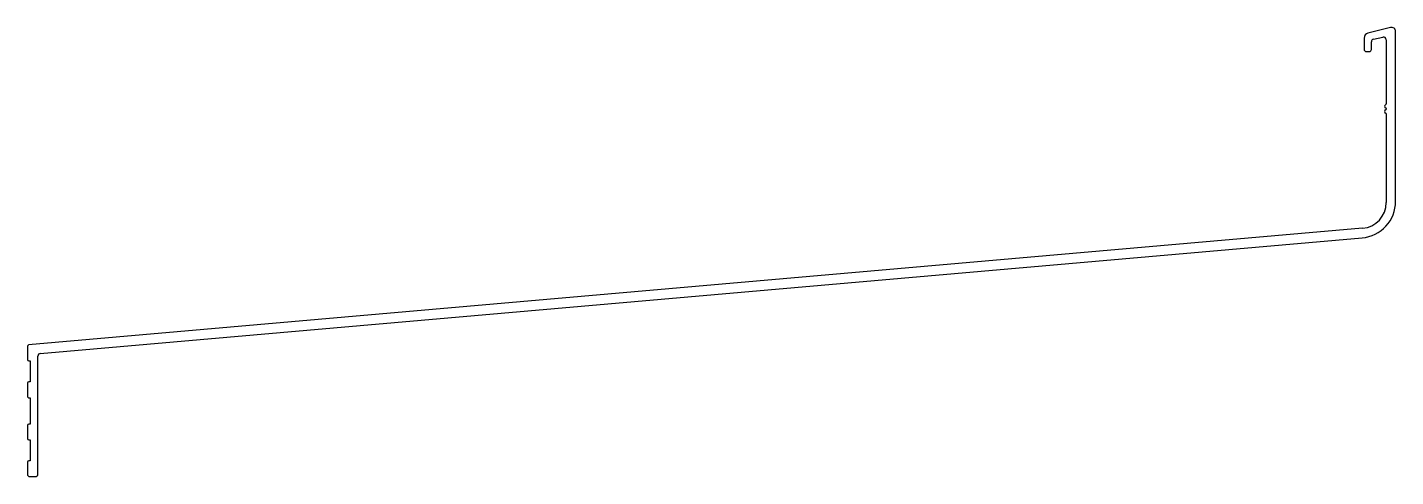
# Model space of a CAD drawing. Extents: x 1537 to 1797, y 2300 to 2386.
import ezdxf

# ---------------------------------------------------------------- set-up
doc = ezdxf.new("R2010")
doc.units = 0
doc.layers.get('0').update_dxf_attribs({"linetype": 'CONTINUOUS'})

msp = doc.modelspace()

# ---------------------------------------------------------------- linework, layer by layer
at = {"linetype": 'CONTINUOUS'}
for p, q in [((1795.53, 2385.81), (1791.28, 2384.75)), ((1796.54, 2352.79), (1796.54, 2385.03)), ((1790.54, 2383.78), (1790.54, 2381.63)), ((1791.94, 2381.63), (1791.94, 2383.09)), ((1792.31, 2383.57), (1794.11, 2383.97)), ((1794.74, 2383.49), (1794.74, 2371.28)), ((1790.94, 2381.23), (1791.54, 2381.23)), ((1794.71, 2371.21), (1794.51, 2371.01)), ((1794.51, 2370.66), (1794.71, 2370.46)), ((1794.71, 2370.21), (1794.51, 2370.01)), ((1794.51, 2369.66), (1794.71, 2369.46)), ((1794.74, 2370.39), (1794.74, 2370.28)), ((1794.74, 2369.39), (1794.74, 2352.52)), ((1790.26, 2347.64), (1536.76, 2325.46)), ((1538.99, 2323.85), (1790.15, 2345.82)), ((1536.54, 2325.21), (1536.54, 2322.69)), ((1536.79, 2322.44), (1537.04, 2322.44)), ((1537.04, 2322.44), (1537.04, 2318.44)), ((1538.54, 2300.94), (1538.54, 2323.35)), ((1536.54, 2318.19), (1536.54, 2315.69)), ((1537.04, 2318.44), (1536.79, 2318.44)), ((1536.79, 2315.44), (1537.04, 2315.44)), ((1537.04, 2315.44), (1537.04, 2310.44)), ((1536.54, 2310.19), (1536.54, 2307.69)), ((1537.04, 2310.44), (1536.79, 2310.44)), ((1536.79, 2307.44), (1537.04, 2307.44)), ((1537.04, 2307.44), (1537.04, 2303.44)), ((1536.54, 2303.19), (1536.54, 2300.94)), ((1537.04, 2303.44), (1536.79, 2303.44)), ((1537.04, 2300.44), (1538.04, 2300.44))]:
    msp.add_line(p, q, dxfattribs=at)
for centre, radius, start, end in [((1791.54, 2383.78), 1, 105, 180), ((1795.74, 2385.03), 0.8, 0, 105), ((1790.94, 2381.63), 0.4, 180, 270), ((1791.54, 2381.63), 0.4, 270, 360), ((1792.44, 2383.09), 0.5, 105, 180), ((1794.24, 2383.49), 0.5, 360, 105), ((1794.64, 2371.28), 0.1, 315, 0), ((1794.69, 2370.83), 0.25, 135, 225), ((1794.69, 2369.83), 0.25, 135, 225), ((1794.64, 2370.39), 0.1, 0, 45), ((1794.64, 2370.28), 0.1, 315, 0), ((1794.64, 2369.39), 0.1, 0, 45), ((1789.54, 2352.79), 7, 275, 360), ((1789.84, 2352.52), 4.9, 275, 0), ((1536.79, 2325.21), 0.25, 95, 180), ((1536.79, 2322.69), 0.25, 180, 270), ((1539.04, 2323.35), 0.5, 95, 180), ((1536.79, 2318.19), 0.25, 90, 180), ((1536.79, 2315.69), 0.25, 180, 270), ((1536.79, 2310.19), 0.25, 90, 180), ((1536.79, 2307.69), 0.25, 180, 270), ((1536.79, 2303.19), 0.25, 90, 180), ((1537.04, 2300.94), 0.5, 180, 270), ((1538.04, 2300.94), 0.5, 270, 0)]:
    msp.add_arc(centre, radius, start, end, dxfattribs=at)

doc.saveas('drawing.dxf')
